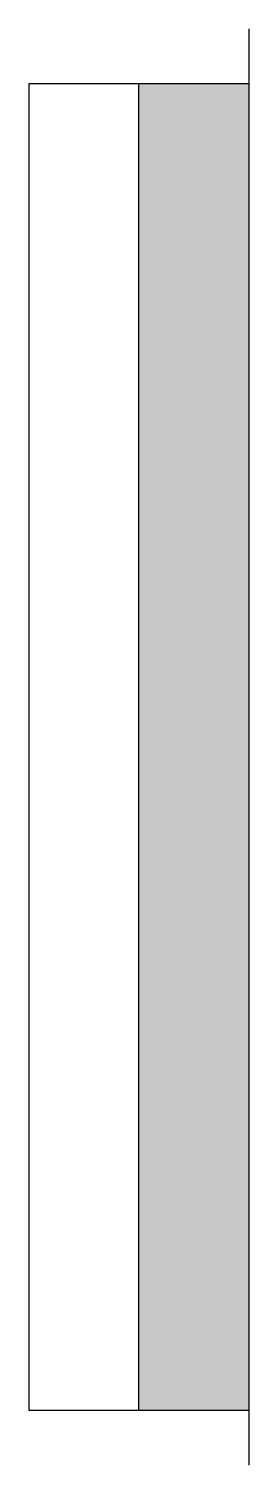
# Model space of a CAD drawing. Header units: millimetres. Extents: x -2904.374 to -2904.274, y 3739.141 to 3739.791.
import ezdxf

# ---------------------------------------------------------------- set-up
doc = ezdxf.new("R2010")
doc.units = ezdxf.units.MM
doc.layers.add('Ele_quadros', color=2, linetype='Continuous')

msp = doc.modelspace()

# ---------------------------------------------------------------- hatches: boundary and pattern name
at = {"layer": 'Ele_quadros'}
msp.add_hatch(color=1, dxfattribs=at).paths.add_polyline_path([(-2904.27399, 3739.76611), (-2904.32399, 3739.76611), (-2904.32399, 3739.16611), (-2904.27399, 3739.16611)])

# ---------------------------------------------------------------- linework, layer by layer
at = {"layer": 'Ele_quadros', "color": 4}
msp.add_line((-2904.27399, 3739.14111), (-2904.27399, 3739.79111), dxfattribs=at)
at = {"layer": 'Ele_quadros', "color": 3}
for p, q in [((-2904.37399, 3739.76611), (-2904.37399, 3739.16611)), ((-2904.27399, 3739.76611), (-2904.37399, 3739.76611)), ((-2904.37399, 3739.16611), (-2904.27399, 3739.16611))]:
    msp.add_line(p, q, dxfattribs=at)
at = {"layer": 'Ele_quadros'}
msp.add_line((-2904.32399, 3739.16611), (-2904.32399, 3739.76611), dxfattribs=at)

doc.saveas('drawing.dxf')
